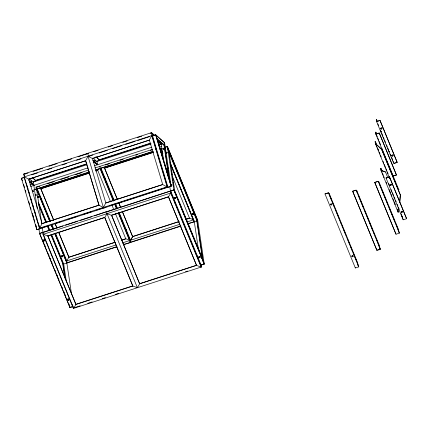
<?xml version="1.0" encoding="UTF-8"?>
<svg xmlns="http://www.w3.org/2000/svg" width="428" height="428" viewBox="0 0 428 428"><rect width="100%" height="100%" fill="white"/><g stroke="black" fill="none" stroke-linecap="round" stroke-linejoin="round"><path stroke-width="0.64" d="M382.07 171.04L381.064 168.589L380.685 168.45L380.99 170.478L398.158 212.347L398.602 207.141M389.838 178.834L375.415 143.669L375.11 141.641L375.624 142.107L375.902 143.963L381.551 149.099L400.346 194.927L399.736 202.08L399.549 200.844M400.346 194.927L399.704 202.899L399.554 201.888M30.655 186.555L34.058 185.244L33.122 182.13L29.2 178.62M163.111 143.669L161.233 144.273L163.758 161.249M40.457 228.247L40.259 228.622L39.665 228.092L42.062 223.587L98.959 205.167L103.983 207.987L106.074 206.997M38.199 222.902L39.927 228.67L36.845 229.724L171.12 186.244L169.253 178.578L157.37 138.95L155.755 135.007L152.347 136.125L151.753 135.596L149.356 140.1L162.731 184.575L105.834 203L92.464 158.521L149.356 140.1L92.512 158.563L88.029 156.231L85.637 160.735L28.74 179.155L24.305 176.866L39.665 228.092M152.181 192.07L167.337 187.159L167.706 187.352L162.683 184.532L105.786 202.952L103.389 207.457L88.029 156.231M152.143 136.5L152.347 136.125L151.325 132.728L150.196 133.381M98.617 168.889L97.723 170.414L95.829 171.023M95.663 170.146L100.088 168.712L99.975 166.364M54.677 233.324L66.918 263.065L66.832 260.882L55.421 233.057M160.184 150.185L161.447 149.779L162.041 148.762M123.312 244.538L130.642 242.43L130.556 240.247L132.637 236.689L122.494 211.839M119.145 212.427L130.556 240.247L132.637 236.689L179.423 221.544M169.756 186.421L170.74 193.039L168.466 196.917L111.569 215.343L107.016 213.668L106.711 211.641L94.524 215.851M42.308 227.691L43.292 234.303L73.659 308.342L75.933 304.463L132.83 286.038L137.383 287.712L139.656 283.828L111.542 215.172L168.439 196.752L196.554 265.403L201.107 267.077L200.951 266.061M86.804 164.748L33.122 182.13L35.711 180.627L86.916 164.052M33.122 182.13L35.711 180.632L32.726 177.754M85.91 154.342L87.601 153.363L88.746 153.197M92.924 157.986L96.846 161.495L99.435 159.997L150.64 143.417M93.288 161.286L97.215 164.796L97.782 164.609L96.846 161.495L99.435 159.997L95.963 156.685M30.217 184.826L31.191 184.629L30.131 184.992M30.693 184.275L30.126 184.431M161.399 142.326L160.917 142.594L161.559 142.508M154.588 135.302L151.608 132.637L23.594 174.089L24.53 177.203M24.931 174.03L28.088 173.003M33.138 171.371L42.613 168.3M48.931 166.257L57.138 163.598M63.456 161.554L71.663 158.895M77.982 156.851L86.189 154.192M93.705 151.758L98.124 150.324M108.231 147.055L112.65 145.622M122.756 142.353L127.175 140.919M137.281 137.645L141.7 136.216M151.608 132.637L152.545 135.751L155.674 134.74L164.598 142.727L171.12 186.244L167.942 187.218L152.582 135.992L152.036 135.505L24.021 176.957L39.381 228.183L39.927 228.67M23.904 177.406L21.4 178.219L36.845 229.724L35.599 224.609M31.672 174.849L37.354 173.008M47.46 169.739L51.884 168.306M61.985 165.037L66.41 163.603M76.51 160.329L80.935 158.9M88.446 156.466L92.871 155.032M99.184 152.989L107.396 150.33M112.446 148.693L121.921 145.627M125.709 144.402L135.184 141.331M137.709 140.512L149.709 136.628M24.567 177.443L21.437 178.455L22.406 180.744M85.686 160.778L28.74 179.155L42.11 223.63L99.007 205.21L85.637 160.735L99.007 205.21M35.626 180.349L86.831 163.769M99.35 159.714L150.554 143.134M93.753 162.501L95.016 162.089M96.846 161.495L151.159 143.91M88.082 167.813L33.823 185.383L29.361 181.386L33.823 185.367L37.188 208.393M94.39 165.77L151.806 147.179M158.745 144.931L161.27 144.113L158.788 141.882M157.081 139.025L163.988 145.204L164.678 142.995L155.712 134.975L171.072 186.201M88.617 170.039L35.968 187.09L36.241 188.946L33.737 189.759M94.925 167.995L152.341 149.404M159.28 147.157L161.805 146.344M36.653 187.304L39.815 186.282M47.39 183.826L54.34 181.579M60.653 179.535L68.865 176.876M75.178 174.833L82.128 172.58M105.432 165.037L109.852 163.603M119.958 160.329L123.114 159.307M135.746 155.22L137.639 154.604M150.271 150.517L152.165 149.902M164.882 147.291L167.385 146.483L197.752 220.522L204.242 264.113L201.112 265.125L201.39 266.986L73.375 308.438L43.009 234.394L42.73 232.538L39.601 233.549L69.967 307.593L73.097 306.576L72.337 304.725M34.277 189.759L89.548 171.863M95.861 169.82L153.272 151.228M160.211 148.981L162.105 148.372M165.138 147.387L167.412 146.649L197.779 220.693L196.939 219.944L168.851 151.453L167.412 146.649M49.857 221.576L36.551 189.026L89.35 172.19M113.688 201.09L100.275 168.391L153.074 151.555M160.019 149.308L161.912 148.693M53.735 220.302L40.804 188.668L88.847 173.11M95.802 170.858L97.696 170.242L110.627 201.882M105.16 167.829L153.203 152.272M89.506 173.073L40.826 188.839L39.039 188.181M153.229 152.438L104.55 168.204L102.763 167.546M39.381 228.183L167.396 186.731L167.942 187.218M41.088 228.038L46.775 226.198M54.351 223.748L61.3 221.495M68.876 219.04L77.088 216.386M82.139 214.749L91.613 211.678M96.664 210.046L103.613 207.794L103.983 207.987M109.868 205.772L121.868 201.882M124.393 201.069L136.393 197.18M137.656 196.773L150.918 192.477M376.619 119.562L376.897 121.424L380.027 120.407L397.221 162.447L393.808 163.555L376.64 121.686L376.335 119.658L376.619 119.562L377.378 121.413M376.64 121.686L380.027 120.407M200.802 265.05L204.215 263.942L202.776 259.138L174.688 190.653L173.848 189.904L39.579 233.383L69.941 307.422L72.22 306.683M201.39 266.986L171.023 192.942L170.745 191.086L173.875 190.075L167.385 146.483M44.004 232.211L62.948 226.075M65.473 225.256L77.473 221.372M79.999 220.554L91.999 216.67M107.722 211.576L118.46 208.099M119.722 207.692L170.505 191.07M43.009 234.394L171.023 192.942M47.818 235.807L75.933 304.463L47.818 235.807L104.716 217.381L132.83 286.038L104.716 217.381M377.405 137.078L376.142 134.001L379.272 132.985L396.467 175.025L393.054 176.133L375.886 134.264L375.581 132.236L375.864 132.14L376.624 133.991M375.886 134.264L379.272 132.985M380.048 148.714L381.824 148.227L380.572 148.628M116.09 244.928L66.832 260.882L68.892 257.153L115.041 242.211M121.359 240.167L125.789 238.733L129.984 240.434L122.408 242.885M132.616 236.518L178.765 221.576M185.715 219.323L189.508 218.098L193.114 219.58M115.062 242.382L68.913 257.319L58.54 232.024M121.386 240.333L125.811 238.899L115.437 213.604M186.373 219.291L189.534 218.264L172.329 176.309M130.556 240.247L179.814 224.299M187.394 221.843L193.707 219.799M64.805 277.793L62.665 263.418L62.953 263.327L63.718 264.017L66.372 281.843M201.732 257.383L202.492 259.229L196.655 220.035L196.939 219.944L202.776 259.138M116.999 246.587L67.105 262.739L55.191 233.683M180.723 225.952L130.829 242.109L118.658 212.427M187.667 223.7L194.366 221.795L170.831 164.416M116.758 246.924L63.718 264.017L51.547 234.335M123.703 244.677L181.114 226.086M188.053 223.839L196.8 220.923M394.696 163.089L396.574 162.48M324.986 193.927L328.399 192.819L329.234 193.568L357.321 262.059L358.76 266.863L355.347 267.965L324.986 193.927L328.18 192.975L329.234 193.568M386.013 177.936L389.496 176.892L406.6 218.697L403.187 219.805L386.013 177.936L386.853 178.685M386.366 177.904L389.496 176.892M393.316 175.871L396.446 174.854M374.746 182.403L378.159 181.295L378.994 182.044L397.976 228.317L399.415 233.121L396.002 234.228L374.746 182.403L396.002 234.228M374.816 182.462L377.945 181.451M378.71 182.135L378.994 182.044M352.651 191.22L356.064 190.112L356.904 190.861L378.919 244.538L380.358 249.342L376.945 250.45L352.651 191.22L376.945 250.45M352.72 191.279L355.85 190.267L356.615 190.952L357.375 192.803M356.615 190.952L356.904 190.861M75.906 304.292L132.803 285.872M139.63 283.657L196.527 265.237M74.456 307.646L80.138 305.806M87.719 303.356L92.138 301.922M102.244 298.648L105.4 297.626M115.507 294.357L118.663 293.335M185.543 271.678L187.437 271.063M397.976 228.317L397.692 228.408L396.43 225.326M378.919 244.538L378.63 244.634L379.952 249.037M377.448 249.845L379.326 249.24M357.038 262.15L357.321 262.059M30.254 184.693L31.105 184.345L30.137 184.703M158.483 141.968L161.27 144.113M25.594 173.752L23.882 173.998L24.728 176.828M381.064 168.589L381.343 170.446L385.516 171.976L387.795 177.647M380.99 170.478L385.516 171.976M43.372 232.415L43.062 232.34M43.292 234.303L47.845 235.978L104.742 217.552L107.016 213.668L137.383 287.712M152.812 134.06L154.299 135.392M157.365 138.934L164.272 145.113L169.253 178.578M157.83 141.229L161.233 144.273M170.456 163.614L194.366 221.795M96.049 156.969L99.435 159.997M92.876 160.222L97.782 164.609M93.085 160.751L97.547 164.748M32.806 178.032L35.711 180.632M28.665 180.418L34.058 185.244M29.409 181.627L33.785 185.543M375.415 143.669L381.573 149.265L400.367 195.093M389.271 151.988L389.009 151.346M394.835 203.412L394.835 203.701M35.754 214.251L35.754 214.54M47.299 244.014L47.289 244.318M155.99 148.933L156.311 150.009L155.985 149.222M163.293 173.586L163.469 174.014M35.738 215.375L35.417 214.3L35.743 215.086M381.139 132.215L380.856 131.214L381.139 131.861M163.432 173.939L163.287 173.559M125.618 230.114L125.468 229.836L125.629 230.553M196.473 255.35L196.249 254.671M380.053 120.578L397.221 162.447M376.335 119.658L377.095 121.504M377.908 123.885L378.662 125.73M380.433 130.042L381.193 131.888M381.696 133.119L382.958 136.2M383.461 137.431L384.221 139.277M384.724 140.512L385.484 142.358M386.495 144.819L387.249 146.665M387.757 147.901L388.768 150.362M390.283 154.053L391.037 155.904M391.545 157.135L392.808 160.211M393.311 161.447L394.07 163.293M379.299 133.156L396.467 175.025M375.581 132.236L376.089 133.466M377.908 138.308L378.668 140.159M379.171 141.39L379.93 143.236M381.755 148.163L398.923 190.032L398.805 189.631M375.624 142.107L376.64 144.578M375.11 141.641L375.618 142.877M375.902 143.963L376.913 146.44M377.421 147.676L378.689 150.768M379.197 152.004L379.957 153.855M380.465 155.096L381.225 156.948M383.001 161.276L383.761 163.132M384.269 164.368L385.537 167.46M386.045 168.696L386.805 170.553M387.313 171.789L388.073 173.64M389.427 176.828L406.6 218.697M388.629 183.425L389.635 185.875M391.144 189.556L391.898 191.396M392.401 192.621L393.658 195.687M394.161 196.912L394.916 198.752M395.424 199.978L396.178 201.818M397.184 204.268L397.938 206.109M398.441 207.334L399.196 209.174M401.962 215.921L402.464 217.146M380.685 168.45L381.696 170.911M381.343 170.446L382.097 172.286M382.6 173.511L383.354 175.352M386.12 182.098L386.623 183.323M389.138 189.454L390.646 193.13M391.149 194.36L391.904 196.195M392.909 198.651L393.664 200.491M394.167 201.716L394.921 203.557M397.184 209.073L398.19 211.523M379.722 184.602L380.99 187.689M381.498 188.925L382.252 190.776M382.76 192.006L386.051 200.031M386.81 201.882L387.822 204.349M388.33 205.579L389.089 207.43M389.592 208.666L392.123 214.835M392.631 216.07L394.653 221.009M395.162 222.239L395.921 224.09M378.159 181.295L399.415 233.121M358.386 195.275L359.145 197.126M359.654 198.357L360.413 200.208M360.916 201.444L363.447 207.612M364.966 211.314L365.977 213.781M366.486 215.017L367.245 216.868M367.754 218.103L369.016 221.185M369.525 222.421L370.284 224.272M370.787 225.508L372.809 230.441M373.318 231.676L374.077 233.528M375.089 235.994L375.848 237.845M376.356 239.081L377.116 240.932M377.619 242.162L378.379 244.014M356.064 190.112L380.358 249.342M329.71 195.516L331.732 200.448M332.24 201.684L333 203.535M333.503 204.766L334.771 207.853M335.274 209.089L336.034 210.94M336.542 212.17L339.832 220.195M340.843 222.662L341.603 224.513M342.106 225.749L342.865 227.6M343.374 228.83L345.904 234.999M347.424 238.701L348.435 241.173M348.938 242.403L349.697 244.254M350.206 245.49L351.468 248.577M351.976 249.808L352.736 251.659M353.244 252.895L355.267 257.833M355.775 259.063L356.529 260.914M328.399 192.819L358.76 266.863M169.531 152.71L171.558 157.654M172.318 159.51L172.826 160.746M173.843 163.218L174.603 165.074M176.379 169.402L178.406 174.346M179.166 176.202L179.674 177.438M180.686 179.915L181.451 181.766M183.221 186.094L185.254 191.043M186.014 192.9L186.522 194.135M190.069 202.792L192.097 207.735M192.857 209.592L193.365 210.827M168.819 152.165L196.655 220.035M164.625 149.393L164.117 148.158L164.315 149.479M163.806 148.077L164.315 149.319M170.654 164.775L193.986 221.656L193.798 220.42M162.966 153.481L161.447 149.779M152.341 136.115L152.48 136.452M177.187 197.533L174.405 190.744L174.688 190.653L168.851 151.453L168.568 151.549L167.626 148.404M178.198 199.999L178.958 201.85M179.466 203.086L180.225 204.937M180.728 206.168L184.019 214.193M184.778 216.044L185.789 218.51M186.298 219.746L187.057 221.597M187.56 222.828L188.828 225.914M189.331 227.15L190.851 230.847M191.61 232.698L192.621 235.17M193.13 236.4L193.889 238.252M194.901 240.723L195.66 242.574M196.163 243.805L199.453 251.83M200.213 253.681L200.721 254.911M173.848 189.904L204.215 263.942M173.875 190.075L204.242 264.113M170.745 191.086L201.112 265.125M170.74 193.039L201.107 267.077M117.433 199.501L104.528 168.033L117.454 199.667M118.695 202.588L120.723 207.521M118.722 202.754L120.493 207.072M122.264 211.395L132.637 236.689M100.885 167.91L114.324 200.679M115.592 203.771L117.368 208.099M100.655 168.53L113.843 200.679M115.111 203.771L117.138 208.72M106.149 182.312L106.909 184.168M114.95 204.177L116.721 208.495M118.497 212.812L130.642 242.43M100.088 168.712L113.27 200.866M114.795 204.573L116.566 208.901M118.342 213.23L130.262 242.291L130.08 241.05M111.895 204.964L113.666 209.287M40.804 188.668L53.709 220.136M55.228 223.839L56.999 228.156M58.77 232.474L68.892 257.153M54.998 223.389L56.769 227.707M37.418 189.16L50.6 221.313M51.868 224.4L53.896 229.349M36.931 189.165L50.119 221.313M51.638 225.026L53.414 229.355M36.551 189.026L49.964 221.725M51.226 224.812L53.002 229.13M54.773 233.447L66.918 263.065M51.125 224.668L52.901 228.996M38.36 202.187L46.727 222.587M47.995 225.679L50.028 230.628M38.659 204.097L46.251 222.608M47.77 226.31L49.541 230.628M51.312 234.945L62.953 263.327L65.382 279.661M38.878 205.424L45.967 222.699M47.487 226.401L49.257 230.719M51.028 235.036L62.665 263.418M43.228 241.392L43.988 243.243M44.496 244.484L45.256 246.335M48.3 253.756L49.06 255.612M50.076 258.084L50.836 259.94M51.344 261.176L52.104 263.033M55.148 270.448L55.908 272.304M56.919 274.776L57.684 276.632M58.187 277.868L58.952 279.725M61.99 287.145L62.756 289.002M63.767 291.473L64.526 293.33M65.035 294.566L65.794 296.417M68.838 303.837L69.598 305.694M380.289 144.15L380.123 143.797L380.289 144.557M196.447 255.291L196.233 254.601M104.63 178.15L104.871 179.032L104.662 178.23M28.441 191.139L28.205 190.251L28.441 190.749M189.395 209.618L189.192 209.206L189.406 210.057M40.928 199.234L41.131 199.678L40.89 198.742L41.147 199.667L40.879 199.09M68.689 296.577L68.512 296.01M47.385 244.613L47.588 245.051L47.535 244.656M104.646 178.599L104.865 179.043L104.63 178.546M389.106 151.228L389.271 151.785M401.009 213.567L403.187 219.805M394.921 203.99L395.156 204.488L395.071 204.017M383.825 176.924L384.06 177.427L383.97 176.951M104.346 178.637L104.582 179.134L104.491 178.663M378.357 150.019L378.459 150.613L378.197 149.95M175.073 203.134L174.961 202.567L175.073 203.129M397.88 229.039L398.821 232.185M357.605 264.039L358.172 265.922M355.229 267.564L355.347 267.965M203.059 261.117L203.814 263.637L203.519 261.652M160.564 142.915L160.933 144.161M157.274 139.678L157.852 141.598M159.002 145.429L159.96 148.628M160.345 149.907L163.41 160.131M164.175 162.688L165.133 165.882M165.518 167.161L167.241 172.917M168.011 175.469L168.584 177.39M155.674 134.74L171.12 186.244M152.036 135.505L167.396 186.731M151.753 135.596L167.113 186.822M87.601 153.363L88.452 156.193M69.4 305.619L69.941 307.422M27.06 185.768L28.023 188.967M28.788 191.53L29.366 193.451M30.902 198.571L31.859 201.775M32.63 204.338L33.207 206.259M34.358 210.1L35.701 214.583M36.471 217.14L37.043 219.061M33.063 215.664L33.635 217.579M23.62 184.463L24.573 187.641M25.338 190.187L25.91 192.097M28.772 201.636L29.725 204.819M30.49 207.366L31.062 209.271M32.207 213.091L33.539 217.542M33.924 218.815L34.877 221.998M35.636 224.54L36.209 226.449M163.517 173.939L163.287 173.169L163.528 174.014M398.008 211.33L398.158 212.347M375.864 132.14L376.142 134.001M194.296 221.736L198.228 248.144M169.247 156.118L169.445 157.429M170.125 161.998L170.317 163.309M170.515 164.614L170.708 165.92M171.387 170.494L171.585 171.799M171.874 173.757L172.067 175.068M172.265 176.373L172.457 177.679M172.655 178.984L172.848 180.29M173.137 182.253L173.335 183.559M173.527 184.864L173.72 186.169M164.946 147.179L165.144 148.484M167.958 167.418L168.156 168.723M163.988 145.204L168.771 177.353M168.439 196.752L196.554 265.403L139.656 283.828L111.542 215.172M66.848 263.001L71.599 294.523M73.188 307.197L73.375 308.438M69.748 306.111L69.967 307.593M67.918 298.696L68.111 300.007M36.252 186.999L41.783 223.758M38.895 228.793L39.601 233.549M392.225 154.989A0.594 0.487 -8.5 0 1 393.043 155.369A0.594 0.487 -8.5 0 1 392.283 155.904A0.594 0.487 -8.5 0 1 391.984 155.155M32.357 191.498A0.594 0.332 -22.3 0 1 33.175 190.947A0.594 0.332 -22.3 0 1 33.224 191.535M32.325 191.07A0.594 0.332 -22.3 0 1 33.197 190.733A0.594 0.332 -22.3 0 1 33.127 191.3A0.594 0.332 -22.3 0 1 32.287 191.343M163.218 149.137A0.594 0.332 -22.3 0 1 164.015 148.575A0.594 0.332 -22.3 0 1 164.101 149.153M391.09 184.211A0.594 0.487 -8.5 0 1 391.165 184.928A0.594 0.487 -8.5 0 1 390.299 184.971A0.594 0.487 -8.5 0 1 390.373 184.249M402.095 211.229A0.594 0.487 -8.5 0 1 402.272 211.983A0.594 0.487 -8.5 0 1 401.341 211.972A0.594 0.487 -8.5 0 1 401.646 211.223M44.71 239.851A0.594 0.487 -8.5 0 1 44.731 240.568A0.594 0.487 -8.5 0 1 43.865 240.568A0.594 0.487 -8.5 0 1 43.982 239.851M37.439 196.677A0.594 0.487 -8.5 0 1 38.279 196.602A0.594 0.487 -8.5 0 1 38.311 197.297A0.594 0.487 -8.5 0 1 37.466 197.351M38.424 196.655A0.594 0.487 -8.5 0 1 37.445 197.18M37.434 196.489A0.594 0.487 -8.5 0 1 38.269 196.441M62.648 255.762A0.594 0.487 -8.5 0 1 62.504 256.42A0.594 0.487 -8.5 0 1 61.712 256.393A0.594 0.487 -8.5 0 1 61.718 255.73M193.52 213.395A0.594 0.487 -8.5 0 1 193.354 214.054A0.594 0.487 -8.5 0 1 192.563 214.011A0.594 0.487 -8.5 0 1 192.589 213.347M175.657 197.549A0.594 0.487 -8.5 0 1 175.528 198.239A0.594 0.487 -8.5 0 1 174.704 198.175A0.594 0.487 -8.5 0 1 174.833 197.485M37.466 196.848A0.594 0.487 -8.5 0 1 38.333 196.794A0.594 0.487 -8.5 0 1 38.274 197.517A0.594 0.487 -8.5 0 1 37.413 197.442M44.854 239.883A0.594 0.487 -8.5 0 1 44.255 240.557A0.594 0.487 -8.5 0 1 43.768 239.873M69.079 299.006A0.594 0.487 -8.5 0 1 68.956 299.664A0.594 0.487 -8.5 0 1 68.159 299.654A0.594 0.487 -8.5 0 1 68.148 298.995M35.187 195.398A0.594 0.332 -22.3 0 1 35.984 194.836A0.594 0.332 -22.3 0 1 36.07 195.414M175.715 197.511A0.594 0.487 -8.5 0 1 175.111 198.18A0.594 0.487 -8.5 0 1 174.629 197.495M199.94 256.629A0.594 0.487 -8.5 0 1 199.817 257.287A0.594 0.487 -8.5 0 1 199.02 257.281A0.594 0.487 -8.5 0 1 199.004 256.618M169.258 154.481A0.594 0.487 -8.5 0 1 169.295 154.968M167.113 152.85A0.594 0.332 -22.3 0 1 166.925 153.037M166.043 153.021A0.594 0.332 -22.3 0 1 167.134 152.577M171.863 185.388A0.594 0.332 -22.3 0 1 171.628 185.554M170.906 185.543A0.594 0.332 -22.3 0 1 171.794 184.917M331.609 203.926A0.594 0.487 -8.5 0 1 331.625 204.648A0.594 0.487 -8.5 0 1 330.758 204.638A0.594 0.487 -8.5 0 1 330.892 203.921M352.79 255.709A0.594 0.487 -8.5 0 1 352.913 256.447A0.594 0.487 -8.5 0 1 352.009 256.463A0.594 0.487 -8.5 0 1 352.201 255.719M41.051 198.474L41.414 199.587L41.093 198.49M104.774 177.839L105.138 178.952L104.79 177.829M62.311 250.289L62.681 251.413L62.36 250.337M126.035 229.659L126.404 230.778L126.051 229.659M156.22 148.794L156.595 149.918L156.241 148.8M163.432 172.848L163.806 173.966L163.453 172.848M31.046 180.91L31.415 182.034L31.046 180.91M94.77 160.275L95.139 161.399L94.791 160.286M175.245 202.471L175.608 203.6L175.271 202.492M196.506 254.302L196.864 255.43L196.506 254.302M94.444 161.945L93.218 162.121L94.444 161.945M196.265 254.441L196.564 255.313L196.281 254.467M381.118 128.983A0.594 0.487 -8.5 0 0 381.969 128.475A0.594 0.487 -8.5 0 0 381.054 128.143A0.594 0.487 -8.5 0 0 381.118 128.983M392.128 156.006A0.594 0.487 -8.5 0 0 393.065 155.626A0.594 0.487 -8.5 0 0 392.246 155.155A0.594 0.487 -8.5 0 0 392.128 156.006M381.091 128.817A0.594 0.487 -8.5 0 0 381.947 128.309A0.594 0.487 -8.5 0 0 381.032 127.972A0.594 0.487 -8.5 0 0 381.091 128.817M163.448 149.099A0.594 0.332 -22.3 0 0 164.245 148.537A0.594 0.332 -22.3 0 0 163.362 148.521A0.594 0.332 -22.3 0 0 163.448 149.099M390.4 185.19A0.594 0.487 -8.5 0 0 391.342 184.821A0.594 0.487 -8.5 0 0 390.534 184.345A0.594 0.487 -8.5 0 0 390.4 185.19M401.592 212.299A0.594 0.487 -8.5 0 0 402.443 211.79A0.594 0.487 -8.5 0 0 401.534 211.453A0.594 0.487 -8.5 0 0 401.592 212.299M68.378 299.926A0.594 0.487 -8.5 0 0 69.197 299.386A0.594 0.487 -8.5 0 0 68.261 299.086A0.594 0.487 -8.5 0 0 68.378 299.926M68.4 300.092A0.594 0.487 -8.5 0 0 69.224 299.552A0.594 0.487 -8.5 0 0 68.287 299.258A0.594 0.487 -8.5 0 0 68.4 300.092M44.095 240.857A0.594 0.487 -8.5 0 0 44.935 240.333A0.594 0.487 -8.5 0 0 44.009 240.017A0.594 0.487 -8.5 0 0 44.095 240.857M61.91 256.661A0.594 0.487 -8.5 0 0 62.766 256.158A0.594 0.487 -8.5 0 0 61.851 255.821A0.594 0.487 -8.5 0 0 61.91 256.661M192.771 214.289A0.594 0.487 -8.5 0 0 193.622 213.781A0.594 0.487 -8.5 0 0 192.707 213.449A0.594 0.487 -8.5 0 0 192.771 214.289M199.223 257.549A0.594 0.487 -8.5 0 0 200.063 257.025A0.594 0.487 -8.5 0 0 199.138 256.709A0.594 0.487 -8.5 0 0 199.223 257.549M174.966 198.49A0.594 0.487 -8.5 0 0 175.79 197.95A0.594 0.487 -8.5 0 0 174.854 197.65A0.594 0.487 -8.5 0 0 174.966 198.49M199.25 257.715A0.594 0.487 -8.5 0 0 200.085 257.191A0.594 0.487 -8.5 0 0 199.159 256.875A0.594 0.487 -8.5 0 0 199.25 257.715M61.937 256.832A0.594 0.487 -8.5 0 0 62.788 256.324A0.594 0.487 -8.5 0 0 61.873 255.987A0.594 0.487 -8.5 0 0 61.937 256.832M35.412 195.361A0.594 0.332 -22.3 0 0 36.209 194.804A0.594 0.332 -22.3 0 0 35.326 194.788A0.594 0.332 -22.3 0 0 35.412 195.361M192.798 214.46A0.594 0.487 -8.5 0 0 193.649 213.952A0.594 0.487 -8.5 0 0 192.734 213.615A0.594 0.487 -8.5 0 0 192.798 214.46M166.273 152.989A0.594 0.332 -22.3 0 0 167.07 152.427A0.594 0.332 -22.3 0 0 166.187 152.411A0.594 0.332 -22.3 0 0 166.273 152.989M171.104 185.431A0.594 0.332 -22.3 0 0 171.901 184.869A0.594 0.332 -22.3 0 0 171.018 184.853A0.594 0.332 -22.3 0 0 171.104 185.431M330.983 204.932A0.594 0.487 -8.5 0 0 331.834 204.424A0.594 0.487 -8.5 0 0 330.919 204.086A0.594 0.487 -8.5 0 0 330.983 204.932M352.185 256.736A0.594 0.487 -8.5 0 0 353.089 256.297A0.594 0.487 -8.5 0 0 352.228 255.885A0.594 0.487 -8.5 0 0 352.185 256.736"/></g></svg>
